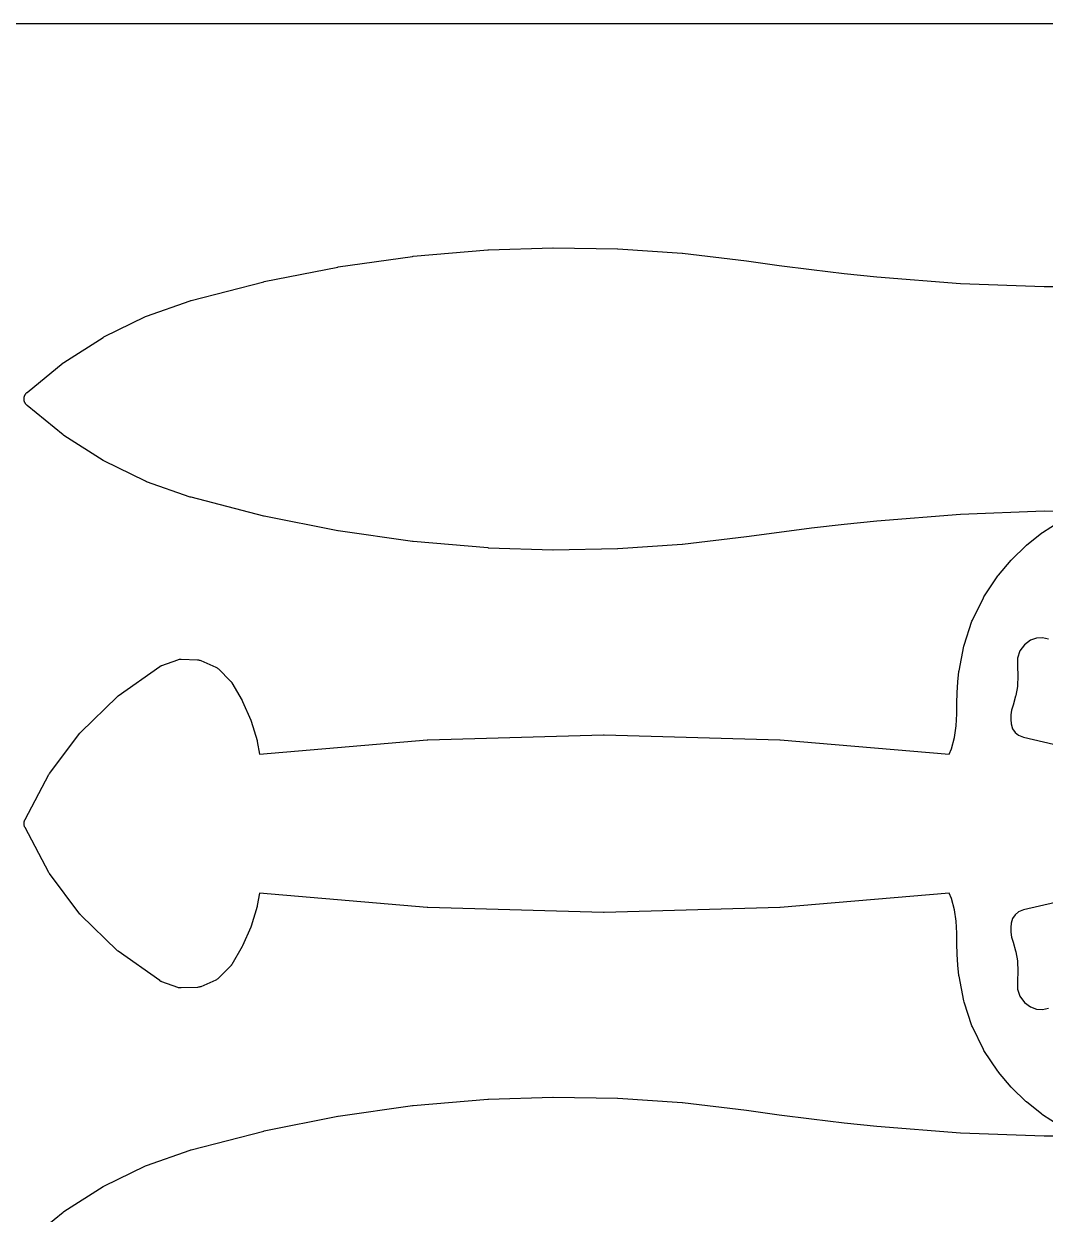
# Model space of a CAD drawing. Header units: metres. Extents: x 0 to 3000, y 0 to 1240.
# Drawn here: x 2038.1 to 2278.6, y 959.7 to 1240 of the extents above; entities that cross this region are included whole.
import ezdxf

# ---------------------------------------------------------------- set-up
doc = ezdxf.new("R2010")
doc.units = ezdxf.units.M

msp = doc.modelspace()

# ---------------------------------------------------------------- linework, layer by layer
at = {"color": 7}
msp.add_lwpolyline([(0, 0), (3000, 0), (3000, 1240), (0, 1240), (0, 0)], close=True, dxfattribs=at)
at = {"color": 1}
for points in [[(2298.08, 1125.17), (2278.35, 1125.2), (2258.63, 1124.45), (2238.94, 1122.9), (2231.28, 1122.1), (2223.61, 1121.21), (2215.96, 1120.23), (2208.3, 1119.17), (2208.28, 1119.17), (2208.27, 1119.16), (2193.22, 1117.37), (2193.12, 1117.36), (2178.01, 1116.33), (2177.91, 1116.33), (2162.77, 1116.06), (2162.67, 1116.06), (2147.53, 1116.55), (2147.48, 1116.56), (2147.42, 1116.56), (2129.8, 1118.07), (2129.69, 1118.08), (2112.19, 1120.57), (2112.08, 1120.59), (2094.75, 1124.04), (2094.64, 1124.07), (2077.51, 1128.49), (2077.43, 1128.51), (2077.34, 1128.54), (2067.01, 1132.17), (2066.8, 1132.26), (2056.99, 1137.05), (2056.79, 1137.16), (2047.59, 1143.04), (2047.41, 1143.18), (2038.93, 1150.11), (2038.92, 1150.11), (2038.92, 1150.12), (2038.85, 1150.18), (2038.78, 1150.24), (2038.78, 1150.25), (2038.78, 1150.25), (2038.71, 1150.32), (2038.65, 1150.39), (2038.65, 1150.39), (2038.64, 1150.39), (2038.59, 1150.47), (2038.53, 1150.54), (2038.53, 1150.55), (2038.53, 1150.55), (2038.48, 1150.63), (2038.43, 1150.71), (2038.43, 1150.72), (2038.43, 1150.72), (2038.39, 1150.81), (2038.35, 1150.89), (2038.35, 1150.89), (2038.34, 1150.9), (2038.31, 1150.99), (2038.28, 1151.08), (2038.28, 1151.08), (2038.28, 1151.08), (2038.25, 1151.17), (2038.23, 1151.27), (2038.23, 1151.27), (2038.23, 1151.27), (2038.22, 1151.37), (2038.2, 1151.46), (2038.2, 1151.46), (2038.2, 1151.47), (2038.2, 1151.56), (2038.19, 1151.66), (2038.19, 1151.66), (2038.19, 1151.66), (2038.2, 1151.76), (2038.2, 1151.85), (2038.2, 1151.86), (2038.2, 1151.86), (2038.22, 1151.95), (2038.23, 1152.05), (2038.23, 1152.05), (2038.23, 1152.05), (2038.25, 1152.14), (2038.28, 1152.24), (2038.28, 1152.24), (2038.28, 1152.24), (2038.31, 1152.33), (2038.34, 1152.42), (2038.35, 1152.42), (2038.35, 1152.43), (2038.39, 1152.51), (2038.43, 1152.6), (2038.43, 1152.6), (2038.43, 1152.61), (2038.48, 1152.69), (2038.53, 1152.77), (2038.53, 1152.77), (2038.53, 1152.77), (2038.59, 1152.85), (2038.64, 1152.93), (2038.65, 1152.93), (2038.65, 1152.93), (2038.71, 1153), (2038.78, 1153.07), (2038.78, 1153.07), (2038.78, 1153.08), (2038.85, 1153.14), (2038.92, 1153.2), (2038.92, 1153.21), (2038.93, 1153.21), (2047.41, 1160.14), (2047.59, 1160.27), (2056.79, 1166.16), (2056.99, 1166.27), (2066.8, 1171.06), (2067.01, 1171.15), (2077.34, 1174.78), (2077.43, 1174.81), (2077.51, 1174.83), (2094.64, 1179.25), (2094.75, 1179.28), (2112.08, 1182.73), (2112.19, 1182.75), (2129.69, 1185.24), (2129.8, 1185.25), (2147.42, 1186.76), (2147.48, 1186.76), (2147.53, 1186.77), (2162.67, 1187.26), (2162.77, 1187.26), (2177.91, 1186.99), (2178.01, 1186.99), (2193.12, 1185.95), (2193.22, 1185.95), (2208.27, 1184.15), (2208.28, 1184.15), (2208.3, 1184.15), (2215.96, 1183.09), (2223.61, 1182.11), (2231.28, 1181.22), (2238.94, 1180.42), (2258.63, 1178.87), (2278.35, 1178.11), (2298.08, 1178.15)], [(2281.9, 980.57), (2277.99, 983.1), (2277.84, 983.21), (2274.21, 986.1), (2274.06, 986.23), (2270.73, 989.46), (2270.6, 989.6), (2267.6, 993.15), (2267.59, 993.16), (2267.58, 993.17), (2267.53, 993.24), (2267.48, 993.3), (2267.47, 993.32), (2267.46, 993.33), (2264.18, 998.26), (2264.05, 998.49), (2261.46, 1003.79), (2261.36, 1004.03), (2259.5, 1009.62), (2259.43, 1009.88), (2258.32, 1015.7), (2258.31, 1015.78), (2258.3, 1015.86), (2258.04, 1018.3), (2258.03, 1018.37), (2257.86, 1020.82), (2257.86, 1020.89), (2257.78, 1023.34), (2257.78, 1023.41), (2257.78, 1025.82), (2257.67, 1028.65), (2257.26, 1031.37), (2256.55, 1034.03), (2256.04, 1035.31), (2216.24, 1031.91), (2216.13, 1031.9), (2174.74, 1030.73), (2174.63, 1030.73), (2133.24, 1031.9), (2133.13, 1031.91), (2093.65, 1035.28), (2093.11, 1032.33), (2093.06, 1032.1), (2091.66, 1027.51), (2091.58, 1027.29), (2089.65, 1022.88), (2089.55, 1022.68), (2087.12, 1018.51), (2087.09, 1018.46), (2087.06, 1018.42), (2087.04, 1018.38), (2087.02, 1018.34), (2086.98, 1018.3), (2086.95, 1018.26), (2086.92, 1018.23), (2086.89, 1018.19), (2086.85, 1018.15), (2086.82, 1018.11), (2083.98, 1015.24), (2083.84, 1015.11), (2083.69, 1015), (2083.53, 1014.89), (2083.36, 1014.81), (2079.78, 1013.25), (2079.61, 1013.19), (2079.43, 1013.14), (2079.24, 1013.11), (2079.06, 1013.09), (2075.16, 1012.95), (2074.97, 1012.95), (2074.78, 1012.97), (2074.59, 1013.01), (2074.41, 1013.06), (2070.61, 1014.43), (2070.54, 1014.45), (2070.47, 1014.48), (2070.45, 1014.49), (2070.43, 1014.5), (2070.36, 1014.54), (2070.3, 1014.57), (2070.28, 1014.58), (2070.26, 1014.59), (2070.19, 1014.64), (2070.13, 1014.68), (2060.35, 1021.6), (2060.23, 1021.7), (2060.11, 1021.8), (2051.57, 1030.11), (2051.46, 1030.22), (2051.37, 1030.34), (2044.21, 1039.87), (2044.13, 1040), (2044.05, 1040.14), (2038.43, 1050.72), (2038.39, 1050.81), (2038.35, 1050.89), (2038.35, 1050.89), (2038.34, 1050.9), (2038.31, 1050.99), (2038.28, 1051.07), (2038.28, 1051.08), (2038.28, 1051.08), (2038.25, 1051.17), (2038.23, 1051.26), (2038.23, 1051.27), (2038.23, 1051.27), (2038.22, 1051.37), (2038.2, 1051.46), (2038.2, 1051.46), (2038.2, 1051.47), (2038.2, 1051.56), (2038.19, 1051.65), (2038.19, 1051.66), (2038.19, 1051.66), (2038.2, 1051.76), (2038.2, 1051.85), (2038.2, 1051.86), (2038.2, 1051.86), (2038.22, 1051.95), (2038.23, 1052.04), (2038.23, 1052.05), (2038.23, 1052.06), (2038.25, 1052.14), (2038.28, 1052.23), (2038.28, 1052.24), (2038.28, 1052.25), (2038.31, 1052.33), (2038.34, 1052.42), (2038.35, 1052.42), (2038.35, 1052.43), (2038.39, 1052.51), (2038.43, 1052.6), (2044.05, 1063.18), (2044.13, 1063.32), (2044.21, 1063.45), (2051.37, 1072.98), (2051.46, 1073.1), (2051.57, 1073.21), (2060.11, 1081.52), (2060.23, 1081.62), (2060.35, 1081.72), (2070.13, 1088.64), (2070.19, 1088.68), (2070.26, 1088.72), (2070.28, 1088.74), (2070.3, 1088.75), (2070.36, 1088.78), (2070.43, 1088.82), (2070.45, 1088.83), (2070.47, 1088.84), (2070.54, 1088.86), (2070.61, 1088.89), (2074.41, 1090.26), (2074.59, 1090.31), (2074.78, 1090.35), (2074.97, 1090.37), (2075.16, 1090.37), (2079.06, 1090.23), (2079.24, 1090.21), (2079.43, 1090.18), (2079.61, 1090.13), (2079.78, 1090.07), (2083.36, 1088.51), (2083.53, 1088.42), (2083.69, 1088.32), (2083.84, 1088.21), (2083.98, 1088.08), (2086.82, 1085.21), (2086.85, 1085.17), (2086.89, 1085.13), (2086.92, 1085.09), (2086.95, 1085.06), (2086.98, 1085.02), (2087.02, 1084.97), (2087.04, 1084.94), (2087.06, 1084.9), (2087.09, 1084.86), (2087.12, 1084.81), (2089.55, 1080.64), (2089.65, 1080.44), (2091.58, 1076.03), (2091.66, 1075.81), (2093.06, 1071.22), (2093.11, 1070.99), (2093.65, 1068.04), (2133.13, 1071.41), (2133.24, 1071.42), (2174.63, 1072.59), (2174.74, 1072.59), (2216.13, 1071.42), (2216.24, 1071.41), (2256.04, 1068.01), (2256.55, 1069.29), (2257.26, 1071.95), (2257.67, 1074.67), (2257.78, 1077.5), (2257.78, 1079.91), (2257.78, 1079.98), (2257.86, 1082.43), (2257.86, 1082.5), (2258.03, 1084.95), (2258.04, 1085.02), (2258.3, 1087.46), (2258.31, 1087.54), (2258.32, 1087.62), (2259.43, 1093.44), (2259.5, 1093.69), (2261.36, 1099.29), (2261.46, 1099.53), (2264.05, 1104.83), (2264.18, 1105.06), (2267.46, 1109.99), (2267.47, 1110), (2267.48, 1110.02), (2267.53, 1110.08), (2267.58, 1110.14), (2267.59, 1110.16), (2267.6, 1110.17), (2270.6, 1113.72), (2270.73, 1113.86), (2274.06, 1117.09), (2274.21, 1117.22), (2277.84, 1120.11), (2277.99, 1120.22), (2281.9, 1122.75)], [(2279.41, 1095.11), (2278, 1095.44), (2276.55, 1095.35), (2275.16, 1094.85), (2273.7, 1093.75), (2272.67, 1092.32), (2272.1, 1090.65), (2272.05, 1088.62), (2272.19, 1086.57), (2272.19, 1086.34), (2272.08, 1084.2), (2272.06, 1083.97), (2271.7, 1081.86), (2271.65, 1081.63), (2271.05, 1079.57), (2270.7, 1078.37), (2270.53, 1077.27), (2270.49, 1076.16), (2270.58, 1075.13), (2270.93, 1074), (2271.53, 1073.12), (2272.36, 1072.45), (2273.52, 1071.99), (2291.29, 1067.86)], [(2291.29, 1035.45), (2273.52, 1031.33), (2272.36, 1030.87), (2271.53, 1030.2), (2270.93, 1029.32), (2270.58, 1028.19), (2270.49, 1027.16), (2270.53, 1026.05), (2270.7, 1024.94), (2271.05, 1023.75), (2271.65, 1021.69), (2271.7, 1021.46), (2272.06, 1019.35), (2272.08, 1019.12), (2272.19, 1016.98), (2272.19, 1016.75), (2272.05, 1014.69), (2272.1, 1012.67), (2272.67, 1011), (2273.7, 1009.56), (2275.16, 1008.47), (2276.55, 1007.97), (2278, 1007.88), (2279.41, 1008.21)], [(2038.93, 953.21), (2047.41, 960.14), (2047.59, 960.27), (2056.79, 966.16), (2056.99, 966.27), (2066.8, 971.06), (2067.01, 971.15), (2077.34, 974.78), (2077.43, 974.81), (2077.51, 974.83), (2094.64, 979.25), (2094.75, 979.28), (2112.08, 982.73), (2112.19, 982.75), (2129.69, 985.24), (2129.8, 985.25), (2147.42, 986.76), (2147.48, 986.76), (2147.53, 986.77), (2162.67, 987.26), (2162.77, 987.26), (2177.91, 986.99), (2178.01, 986.99), (2193.12, 985.95), (2193.22, 985.95), (2208.27, 984.15), (2208.28, 984.15), (2208.3, 984.15), (2215.96, 983.09), (2223.61, 982.11), (2231.28, 981.22), (2238.94, 980.42), (2258.63, 978.87), (2278.35, 978.11), (2298.08, 978.15)]]:
    msp.add_lwpolyline(points, dxfattribs=at)

doc.saveas('drawing.dxf')
